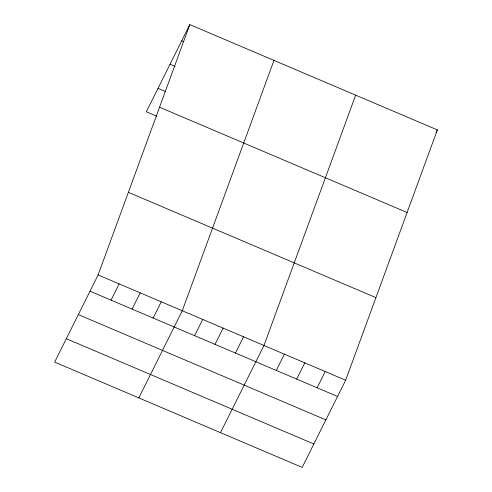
<?xml version="1.0" encoding="UTF-8"?>
<svg xmlns="http://www.w3.org/2000/svg" width="492" height="492" viewBox="0 0 492 492"><rect width="100%" height="100%" fill="white"/><g stroke="black" fill="none" stroke-linecap="round" stroke-linejoin="round"><path stroke-width="0.74" d="M98.111 274.942L189.807 24.6L437.351 129.894L345.655 380.236L302.193 467.4L54.649 362.106L98.111 274.942L345.655 380.236M273.97 60.399L182.274 310.741L138.818 397.905M355.661 95.147L263.964 345.489L220.502 432.652M189.807 24.6L146.345 111.764L156.868 116.241M111.051 300.138L119.15 283.89M132.09 309.087L140.195 292.845M153.135 318.041L161.235 301.793M194.598 335.673L202.698 319.431M215.016 344.363L223.122 328.115M235.44 353.047L243.54 336.805M276.283 370.421L284.388 354.172M296.707 379.111L304.806 362.862M435.998 132.6L437.351 129.894M317.131 387.794L325.23 371.546M181.708 40.848L183.811 41.74M170.035 64.249L174.949 66.34M158.018 88.363L165.73 91.641M159.549 107.213L407.087 212.507M128.369 192.329L375.913 297.623M90.011 291.19L337.555 396.484M78.339 314.591L325.882 419.885M66.322 338.705L313.859 443.999"/></g></svg>
